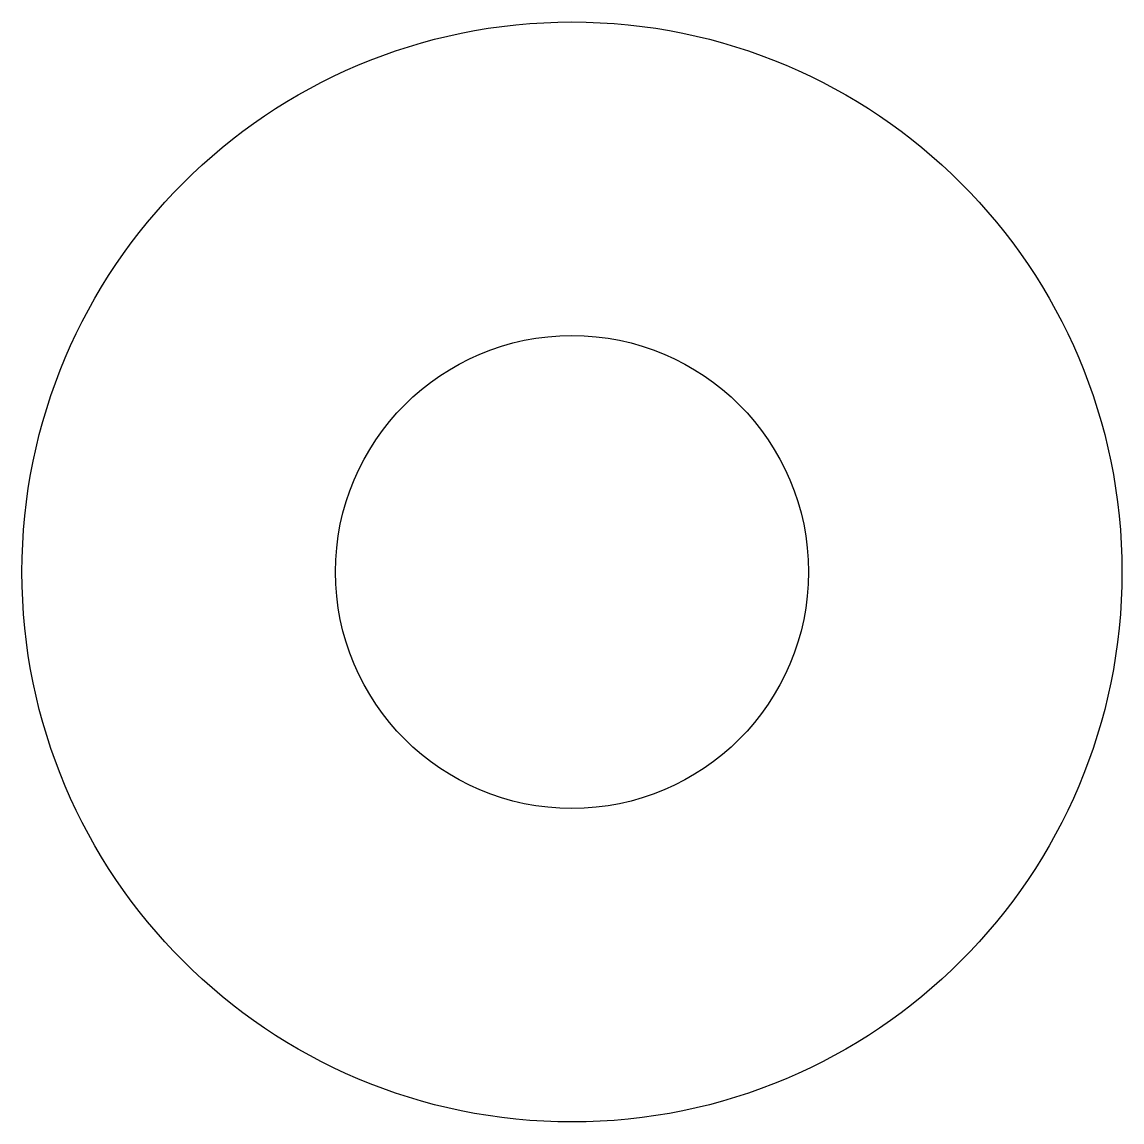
# Model space of a CAD drawing. Header units: millimetres. Extents: x 467.8 to 507.8, y 495.8 to 535.8.
import ezdxf

# ---------------------------------------------------------------- set-up
doc = ezdxf.new("R2010")
doc.units = ezdxf.units.MM

msp = doc.modelspace()

# ---------------------------------------------------------------- linework, layer by layer
for radius in [20, 8.6]:
    msp.add_circle((487.809, 515.818), radius)

doc.saveas('drawing.dxf')
